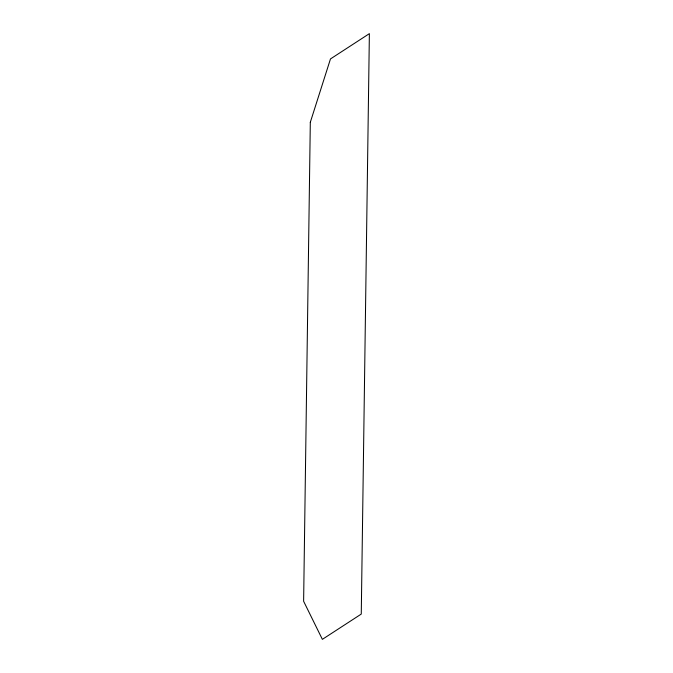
<?xml version="1.0" encoding="UTF-8"?>
<svg xmlns="http://www.w3.org/2000/svg" width="673" height="673" viewBox="0 0 673 673"><rect width="100%" height="100%" fill="white"/><g stroke="black" fill="none" stroke-linecap="round" stroke-linejoin="round"><path stroke-width="1.01" d="M310.312 122.284L303.624 601.275L322.367 639.35L361.266 614.07L369.376 33.65L330.477 58.93L310.312 122.284"/></g></svg>
